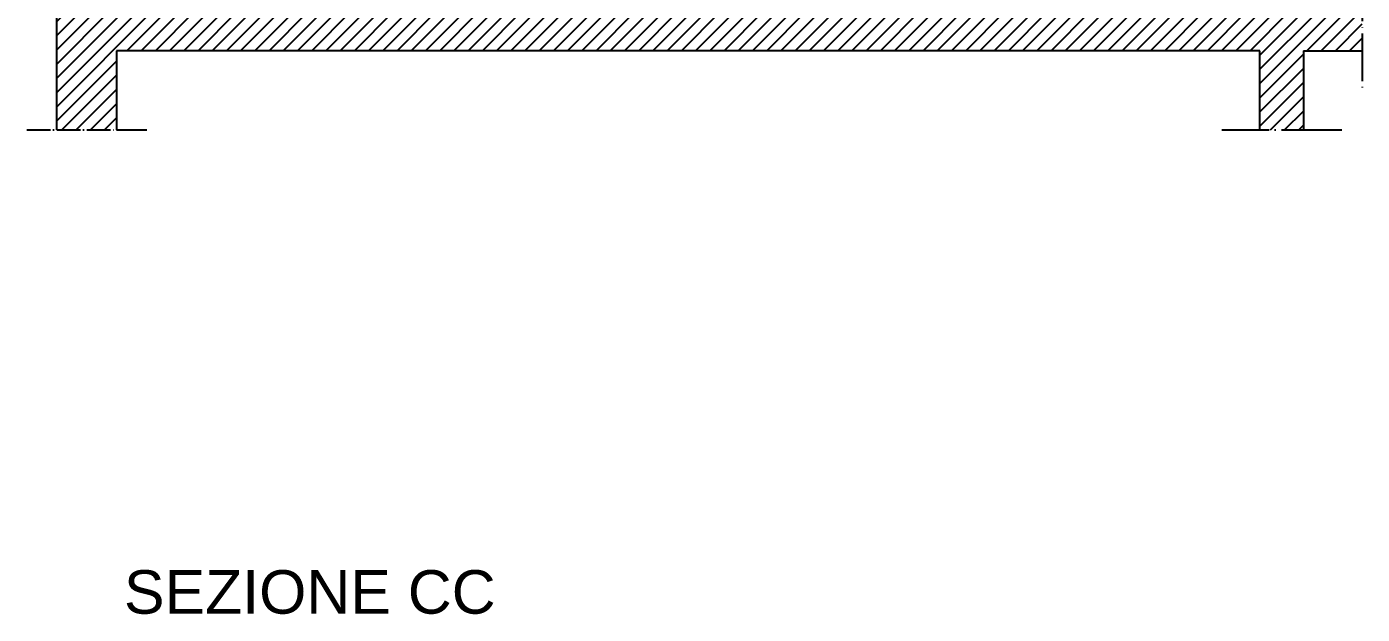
# Model space of a CAD drawing. Header units: millimetres. Extents: x 3258 to 5904, y 891 to 1994.
# Drawn here: x 3718.6 to 4056, y 1547.4 to 1695.9 of the extents above; entities that cross this region are included whole.
import ezdxf

# ---------------------------------------------------------------- set-up
doc = ezdxf.new("R2010")
doc.units = ezdxf.units.MM
doc.header["$LTSCALE"] = 0.5
doc.linetypes.add('ACAD_ISO04W100', pattern=[30, 24, -3, 0, -3])
for name, color, linetype in [('22££retini', 13, 'Continuous'), ('22££sez par', 102, 'Continuous'), ('22££tratto punto proseguimento', 3, 'ACAD_ISO04W100')]:
    doc.layers.add(name, color=color, linetype=linetype)
doc.layers.add('AA - pareti sezionate', color=7, linetype='Continuous', lineweight=50)
doc.styles.add('ARIAL', font='arial.ttf')

msp = doc.modelspace()

# ---------------------------------------------------------------- hatches: boundary and pattern name
at = {"layer": '22££retini'}
h = msp.add_hatch(dxfattribs=at)
h.set_pattern_fill('ANSI31', color=256, scale=0.8)
h.set_pattern_definition([(45, (0, -10.1838), (-1.7960512, 1.7960512), [])])
h.paths.add_polyline_path([(4041.15, 1689.78), (4056.01, 1689.78), (4056.01, 1699.78), (3726.15, 1699.78), (3726.15, 1669.78), (3741.27, 1669.78), (3741.27, 1689.78), (4030.15, 1689.78), (4030.15, 1669.78), (4041.15, 1669.78)])

# ---------------------------------------------------------------- linework, layer by layer
at = {"layer": '22££sez par'}
for p, q in [((4030.15, 1689.78), (3741.27, 1689.78)), ((4041.15, 1689.78), (4056.01, 1689.78))]:
    msp.add_line(p, q, dxfattribs=at)
for points in [[(3726.15, 1669.78), (3726.15, 1699.78), (3726.15, 1699.78)], [(3741.27, 1689.78), (3741.27, 1669.78)], [(4030.15, 1669.78), (4030.15, 1689.78)], [(4041.15, 1689.78), (4041.15, 1669.78)]]:
    msp.add_lwpolyline(points, dxfattribs=at)
at = {"layer": '22££tratto punto proseguimento'}
for p, q in [((4056.01, 1709.23), (4056.01, 1679.59)), ((3741.27, 1669.78), (3748.87, 1669.78)), ((4020.49, 1669.78), (4041.15, 1669.78)), ((4041.15, 1669.78), (4050.81, 1669.78))]:
    msp.add_line(p, q, dxfattribs=at)
at = {"layer": '22££tratto punto proseguimento', "ltscale": 0.5}
msp.add_line((3718.55, 1669.78), (3741.27, 1669.78), dxfattribs=at)

# ---------------------------------------------------------------- texts
at = {"layer": 'AA - pareti sezionate', "insert": (3743.12, 1558.54), "char_height": 11, "attachment_point": 1, "style": 'ARIAL'}
msp.add_mtext_dynamic_manual_height_columns('SEZIONE CC', width=173.5939, gutter_width=12.5, heights=[0], dxfattribs=at)

doc.saveas('drawing.dxf')
